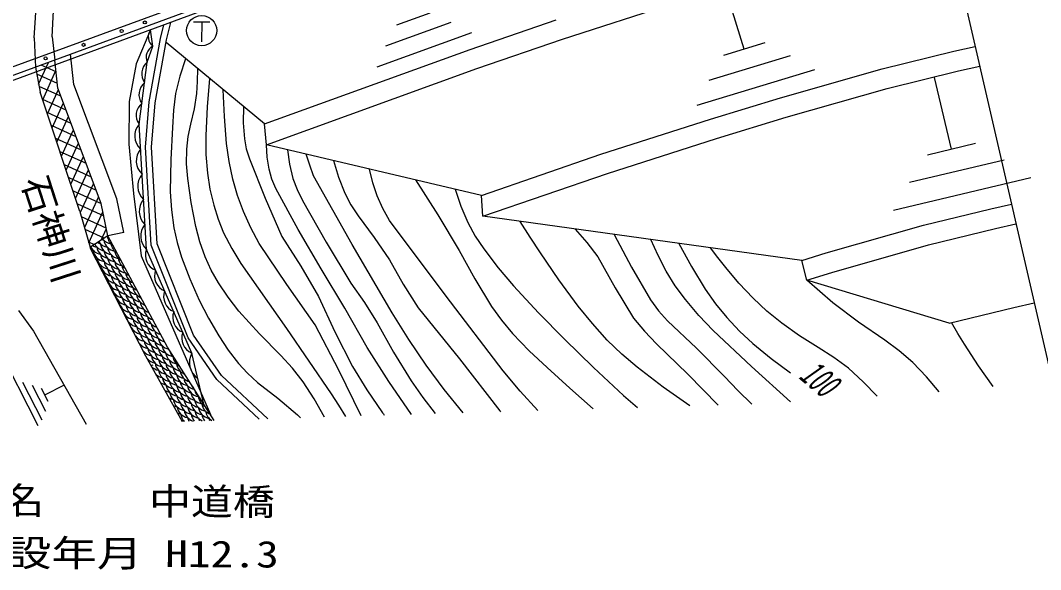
# Model space of a CAD drawing. Units: millimetres, scale not verified. Extents: x 40000 to 680000, y 20000 to 380000.
# Drawn here: x 485420 to 535822, y 259795 to 286938 of the extents above; entities that cross this region are included whole.
import ezdxf
from ezdxf.enums import TextEntityAlignment as Align

# ---------------------------------------------------------------- set-up
doc = ezdxf.new("R2010")
doc.units = ezdxf.units.MM
doc.header["$LTSCALE"] = 1000
for name, color, linetype, lineweight in [('M-BGD', 7, 'Continuous', 25), ('M-BMK-OTRS', 5, 'Continuous', 25), ('M-STR-HTXT', 7, 'Continuous', 13)]:
    doc.layers.add(name, color=color, linetype=linetype, lineweight=lineweight)
doc.styles.add('ＭＳ ゴシック', font='')
doc.styles.get('ＭＳ ゴシック').set_extended_font_data('MS Gothic')

# ---------------------------------------------------------------- blocks, each defined once
blk = doc.blocks.new('BUHIN109')
at = {"color": 7, "linetype": 'Continuous', "lineweight": 25}
for p, q in [((231, 539), (551, -193)), ((392, 171), (-502, -220))]:
    blk.add_line(p, q, dxfattribs=at)
blk.add_circle((0, 0), 746, dxfattribs=at)

msp = doc.modelspace()

# ---------------------------------------------------------------- linework, layer by layer
at = {"layer": 'M-BGD'}
for p, q in [((486096, 286077), (486258, 288563)), ((486994, 286119), (487108, 288402)), ((521170, 285514), (520247, 288549)), ((494240, 288021), (476280, 281421)), ((494378, 287645), (476418, 281045)), ((494448, 287425), (476496, 280832)), ((505641, 287300), (503996, 286704)), ((512208, 286016), (517711, 287787)), ((492638, 285974), (492848, 286837)), ((503477, 285678), (506708, 286849)), ((507639, 285502), (511892, 286965)), ((491848, 286470), (491139, 284798)), ((491958, 285658), (491848, 286470)), ((492344, 286036), (492509, 286713)), ((507711, 286322), (503033, 284627)), ((486096, 286077), (486165, 284627)), ((486994, 286119), (487119, 284978)), ((491778, 282908), (492344, 286036)), ((492076, 282869), (492638, 285974)), ((497478, 281819), (492613, 285838)), ((507972, 284559), (512208, 286016)), ((522191, 285824), (520149, 285203)), ((491689, 284876), (491958, 285658)), ((497478, 281819), (507639, 285502)), ((527990, 284546), (531542, 285412)), ((531542, 285412), (532590, 285656)), ((486322, 283788), (486812, 284865)), ((487271, 283591), (487119, 284978)), ((488055, 283778), (487893, 285262)), ((491139, 284798), (490791, 282936)), ((491283, 281813), (491689, 284876)), ((519451, 283987), (523463, 285207)), ((486165, 284627), (486397, 283388)), ((487246, 283817), (486230, 284279)), ((487183, 284395), (486445, 284730)), ((486521, 283018), (487176, 284457)), ((497575, 280791), (507972, 284559)), ((524650, 284500), (518843, 282734)), ((522967, 283118), (527990, 284546)), ((528245, 283579), (531769, 284438)), ((531769, 284438), (532814, 284681)), ((490177, 278114), (488055, 283778)), ((531419, 280566), (530577, 284108)), ((487422, 283187), (486343, 283678)), ((488363, 277496), (486397, 283388)), ((486753, 282321), (487298, 283518)), ((489407, 277890), (487271, 283591)), ((523250, 282159), (528245, 283579)), ((486509, 283053), (487670, 282525)), ((486986, 281624), (487546, 282856)), ((490791, 282936), (490782, 280824)), ((491597, 280678), (491778, 282908)), ((491898, 280675), (492076, 282869)), ((519506, 282062), (522967, 283118)), ((486725, 282406), (487918, 281863)), ((486941, 281758), (488166, 281201)), ((487218, 280928), (487794, 282194)), ((491647, 275616), (491283, 281813)), ((497575, 280791), (497478, 281819)), ((514103, 280323), (519506, 282062)), ((519805, 281108), (523250, 282159)), ((487451, 280231), (488042, 281532)), ((487157, 281110), (488414, 280539)), ((487683, 279534), (488290, 280870)), ((490782, 280824), (491004, 278385)), ((508192, 278289), (497575, 280791)), ((514419, 279374), (519805, 281108)), ((532611, 280850), (530228, 280283)), ((487373, 280463), (488663, 279876)), ((491886, 275834), (491597, 280678)), ((492182, 275900), (491898, 280675)), ((508192, 278289), (514103, 280323)), ((487589, 279815), (488911, 279214)), ((487915, 278837), (488538, 280207)), ((529342, 278939), (534024, 280053)), ((488148, 278141), (488787, 279545)), ((508262, 277256), (514419, 279374)), ((487805, 279168), (489159, 278552)), ((489035, 278883), (488378, 277441)), ((535334, 279159), (528558, 277547)), ((488021, 278520), (489407, 277890)), ((489283, 278221), (488589, 276695)), ((491004, 278385), (491385, 275307)), ((508262, 277256), (508192, 278289)), ((488237, 277873), (489535, 277282)), ((489745, 276287), (489407, 277890)), ((490528, 276452), (490177, 278114)), ((533359, 277621), (534382, 277859)), ((488363, 277496), (488861, 275730)), ((489663, 276675), (488437, 277232)), ((488799, 275950), (489494, 277478)), ((524033, 275079), (508262, 277256)), ((530031, 276810), (533359, 277621)), ((525229, 275444), (530031, 276810)), ((533586, 276647), (534606, 276884)), ((489562, 276171), (488615, 276602)), ((489745, 276287), (488848, 275722)), ((489404, 276072), (489668, 276653)), ((490528, 276452), (489745, 276287)), ((492683, 270791), (489745, 276287)), ((530286, 275843), (533586, 276647)), ((489082, 275841), (488793, 275972)), ((488848, 275722), (491593, 270367)), ((493712, 271247), (491886, 275834)), ((493979, 271389), (492182, 275900)), ((525512, 274485), (530286, 275843)), ((491385, 275307), (494808, 267466)), ((493889, 270498), (491647, 275616)), ((524033, 275079), (525229, 275444)), ((524266, 274105), (524033, 275079)), ((524266, 274105), (525512, 274485)), ((531307, 271974), (524266, 274105)), ((486296, 266905), (483268, 272790)), ((531307, 271974), (534494, 272751)), ((534494, 272751), (535502, 272986)), ((485325, 272598), (486065, 271572)), ((486065, 271572), (488677, 266977)), ((495120, 269188), (493712, 271247)), ((495349, 269385), (493979, 271389)), ((494997, 267170), (492683, 270791)), ((491593, 270367), (493416, 267121)), ((494484, 267973), (493889, 270498)), ((497220, 267237), (495120, 269188)), ((497647, 267250), (495349, 269385)), ((486494, 267185), (485538, 269043)), ((486000, 268914), (486660, 267630)), ((486791, 268099), (486455, 268753)), ((486623, 268426), (487594, 268926))]:
    msp.add_line(p, q, dxfattribs=at)
for points in [[(493580, 285040), (493304, 284190), (493085, 283320), (492977, 282494), (492927, 281647), (492847, 280060), (492827, 278471), (492886, 277582), (493007, 276691), (493161, 275958), (493377, 275232), (493783, 274167), (494248, 273115), (494705, 272215), (495215, 271341), (495678, 270645), (496188, 269987), (496642, 269496), (497137, 269049), (498142, 268272), (499104, 267451), (499182, 267375), (499260, 267299)], [(500439, 267335), (499937, 268227), (499387, 269081), (498858, 269751), (498280, 270384), (497232, 271453), (496218, 272574), (495687, 273255), (495208, 273969), (494851, 274602), (494548, 275260), (494290, 275991), (494085, 276754), (493856, 277932), (493685, 279128), (493631, 279850), (493638, 280577), (493707, 281199), (493837, 281813), (494017, 282562), (494136, 283318), (494172, 283924), (494182, 284542)], [(500439, 267335), (499937, 268227), (499387, 269081), (498858, 269751), (498280, 270384), (497232, 271453), (496218, 272574), (495687, 273255), (495208, 273969), (494851, 274602), (494548, 275260), (494290, 275991), (494085, 276754), (493856, 277932), (493685, 279128), (493631, 279850), (493638, 280577), (493707, 281199), (493837, 281813), (494017, 282562), (494136, 283318), (494172, 283924), (494182, 284542)], [(494766, 284060), (494641, 282663), (494575, 281246), (494589, 280315), (494664, 279386), (494786, 278592), (494968, 277800), (495184, 277113), (495459, 276439), (495859, 275668), (496313, 274925), (498571, 271717), (500781, 268475), (501129, 267926), (501480, 267367)], [(502261, 267391), (501149, 269656), (499984, 271891), (498580, 273881), (497220, 275913), (496804, 276688), (496438, 277498), (496148, 278286), (495915, 279095), (495728, 279968), (495599, 280860), (495499, 282185), (495431, 283510)], [(496435, 282681), (496430, 281873), (496485, 281078), (496580, 280585), (496737, 280094), (497515, 278158), (498341, 276265), (499273, 274797), (500153, 273299), (500960, 271548), (501820, 269825), (502540, 268673), (503312, 267549), (503353, 267491), (503399, 267426)], [(504736, 267466), (503617, 269099), (502550, 270764), (501445, 272719), (500281, 274654), (499144, 276610), (498045, 278622), (497845, 279098), (497703, 279591), (497617, 280180), (497575, 280791)], [(498615, 280546), (498719, 279832), (498883, 279128), (499094, 278575), (499362, 278042), (500533, 275970), (501746, 273947), (502421, 272993), (503050, 271998), (503857, 270548), (504720, 269121), (505300, 268308), (505911, 267502)], [(507297, 267544), (506362, 268694), (505464, 269895), (504603, 271169), (503791, 272477), (501817, 275857), (499901, 279256), (499715, 279784), (499538, 280328)], [(500882, 280012), (501137, 279187), (501446, 278392), (501746, 277824), (502105, 277276), (502904, 276209), (503652, 275107), (504332, 273907), (505066, 272735), (507108, 270211), (509102, 267648), (509120, 267624), (509138, 267600)], [(510990, 267657), (510115, 268610), (509275, 269615), (506452, 273302), (503657, 277052), (503322, 277643), (503039, 278267), (502827, 278916), (502665, 279592)], [(504944, 279055), (506045, 277329), (507096, 275570), (507870, 274167), (508692, 272801), (509188, 272118), (509739, 271462), (510563, 270603), (511440, 269776), (512572, 268757), (513710, 267740)], [(506894, 278595), (507182, 277757), (507526, 276943), (507892, 276278), (508311, 275642), (509018, 274714), (509775, 273819), (511013, 272486), (512302, 271187), (513734, 269777), (515213, 268406), (515559, 268106), (515915, 267807)], [(518489, 267885), (517168, 268818), (515887, 269796), (515130, 270446), (514415, 271139), (513678, 271952), (512978, 272814), (512024, 274112), (511120, 275443), (510611, 276221), (510107, 277001)], [(512820, 276627), (513405, 275957), (513947, 275245), (514801, 273718), (515703, 272229), (516247, 271581), (516846, 270960), (518398, 269456), (519899, 267928)], [(514747, 276361), (515618, 274737), (516547, 273135), (516945, 272590), (517390, 272082), (518815, 270733), (520202, 269336), (520870, 268649), (521557, 267978)], [(523470, 268091), (521535, 269828), (519643, 271608), (518935, 272358), (518271, 273149), (517775, 273827), (517324, 274546), (516925, 275313), (516562, 276110)], [(517947, 275919), (518576, 274768), (519255, 273650), (519765, 272933), (520323, 272251), (520947, 271587), (521613, 270966), (522518, 270228), (523461, 269520)], [(527755, 268374), (527064, 269083), (526335, 269744), (525607, 270279), (524833, 270774), (523915, 271347), (523031, 271971), (522302, 272568), (521614, 273211), (520919, 273946), (520265, 274726), (519883, 275213), (519506, 275704)], [(530811, 268577), (530177, 269326), (529502, 270031), (528838, 270602), (528126, 271134), (526829, 272031), (525563, 272980), (524909, 273535), (524266, 274105)], [(533481, 268838), (532752, 269865), (532062, 270942), (531738, 271470), (531418, 272001)]]:
    msp.add_lwpolyline(points, dxfattribs=at)
for centre in [(491568, 286837), (490420, 286415), (488540, 285730), (486663, 285062)]:
    msp.add_circle(centre, 75, dxfattribs=at)
for centre, radius, start, end in [((492330, 286122), 594, 144.1147, 231.3203), ((492234, 285126), 599, 117.3969, 204.6026), ((492158, 284295), 747, 128.8356, 216.0412), ((492022, 283273), 747, 128.8356, 216.0412), ((491887, 282252), 747, 128.8356, 216.0412), ((491970, 281231), 900, 139.7636, 226.9693), ((492043, 279992), 900, 139.7636, 226.9693), ((492116, 278752), 900, 139.7636, 226.9693), ((492189, 277513), 900, 139.7636, 226.9693), ((492262, 276274), 900, 139.7636, 226.9693), ((490185, 276714), 660, 223.3192, 234.726), ((490365, 276356), 660, 188.9449, 236.6612), ((489487, 276032), 660, 205.3707, 259.7813), ((489307, 276390), 660, 241.3166, 259.7813), ((489662, 276202), 660, 209.8519, 259.7813), ((489842, 275844), 660, 188.9449, 259.7813), ((489482, 276561), 660, 246.5693, 259.7813), ((489836, 276373), 660, 214.3187, 259.7813), ((490016, 276014), 660, 188.9449, 259.7813), ((489656, 276732), 660, 252.1754, 259.7813), ((490011, 276544), 660, 218.7985, 259.7813), ((490191, 276185), 660, 188.9449, 259.7813), ((490371, 275826), 660, 188.9449, 259.7813), ((490545, 275997), 660, 188.9449, 238.483), ((489133, 276220), 660, 250.405, 259.7813), ((489667, 275673), 660, 188.9449, 259.7813), ((489313, 275861), 660, 250.9991, 259.7813), ((489847, 275314), 660, 188.9449, 259.7813), ((490022, 275485), 660, 188.9449, 259.7813), ((490196, 275656), 660, 188.9449, 259.7813), ((490376, 275297), 660, 188.9449, 259.7813), ((490551, 275468), 660, 188.9449, 259.7813), ((490725, 275639), 660, 188.9449, 240.2109), ((492409, 275339), 810, 160.0544, 247.2601), ((489493, 275502), 660, 251.5869, 259.7813), ((490027, 274956), 660, 188.9449, 259.7813), ((490202, 275127), 660, 188.9449, 259.7813), ((490556, 274939), 660, 188.9449, 259.7813), ((490731, 275109), 660, 188.9449, 259.7813), ((490905, 275280), 660, 188.9449, 241.8593), ((491085, 274921), 660, 188.9449, 243.4395), ((489673, 275144), 660, 252.1685, 259.7813), ((490207, 274597), 660, 188.9449, 259.7813), ((490382, 274768), 660, 188.9449, 259.7813), ((490562, 274409), 660, 188.9449, 259.7813), ((490736, 274580), 660, 188.9449, 259.7813), ((490911, 274751), 660, 188.9449, 259.7813), ((491091, 274392), 660, 188.9449, 259.7813), ((491265, 274563), 660, 188.9449, 244.9605), ((492857, 274316), 810, 160.0544, 247.2601), ((489853, 274785), 660, 252.7442, 259.7813), ((490387, 274239), 660, 188.9449, 259.7813), ((490033, 274427), 660, 253.3143, 259.7813), ((490567, 273880), 660, 188.9449, 259.7813), ((490742, 274051), 660, 188.9449, 259.7813), ((490916, 274221), 660, 188.9449, 259.7813), ((491096, 273863), 660, 188.9449, 259.7813), ((491271, 274033), 660, 188.9449, 259.7813), ((491445, 274204), 660, 188.9449, 246.4294), ((491625, 273846), 660, 188.9449, 247.8521), ((490213, 274068), 660, 253.879, 259.7813), ((490747, 273521), 660, 188.9449, 259.7813), ((490922, 273692), 660, 188.9449, 259.7813), ((491102, 273334), 660, 188.9449, 259.7813), ((491276, 273504), 660, 188.9449, 259.7813), ((491451, 273675), 660, 188.9449, 259.7813), ((491631, 273316), 660, 188.9449, 259.7813), ((491805, 273487), 660, 188.9449, 249.2334), ((493306, 273292), 810, 160.0544, 247.2601), ((490393, 273709), 660, 254.4385, 259.7813), ((490927, 273163), 660, 188.9449, 259.7813), ((490573, 273351), 660, 254.9929, 259.7813), ((491107, 272804), 660, 188.9449, 259.7813), ((491282, 272975), 660, 188.9449, 259.7813), ((491456, 273146), 660, 188.9449, 259.7813), ((491636, 272787), 660, 188.9449, 259.7813), ((491811, 272958), 660, 188.9449, 259.7813), ((491985, 273128), 660, 188.9449, 250.5776), ((491287, 272446), 660, 188.9449, 259.7813), ((491462, 272616), 660, 188.9449, 259.7813), ((491816, 272428), 660, 188.9449, 259.7813), ((491991, 272599), 660, 188.9449, 259.7813), ((492165, 272770), 660, 188.9449, 251.8882), ((492345, 272411), 660, 188.9449, 253.1681), ((493754, 272269), 810, 160.0544, 247.2601), ((491467, 272087), 660, 188.9449, 204.5221), ((491467, 272087), 660, 210.1275, 259.7813), ((491642, 272258), 660, 188.9449, 259.7813), ((491822, 271899), 660, 188.9449, 259.7813), ((491996, 272070), 660, 188.9449, 259.7813), ((492171, 272240), 660, 188.9449, 259.7813), ((492351, 271882), 660, 188.9449, 259.7813), ((492525, 272053), 660, 188.9449, 254.4202), ((491647, 271728), 660, 188.9449, 199.9296), ((491647, 271728), 660, 214.7199, 259.7813), ((491827, 271370), 660, 188.9449, 197.2434), ((492002, 271540), 660, 188.9449, 259.7813), ((492176, 271711), 660, 188.9449, 259.7813), ((492356, 271353), 660, 188.9449, 259.7813), ((492531, 271523), 660, 188.9449, 259.7813), ((492705, 271694), 660, 188.9449, 255.6466), ((492885, 271335), 660, 188.9449, 257.9088), ((494202, 271245), 810, 160.0544, 247.2601), ((491827, 271370), 660, 217.4061, 259.7813), ((492007, 271011), 660, 188.9449, 195.1309), ((492182, 271182), 660, 188.9449, 259.7813), ((492362, 270823), 660, 188.9449, 259.7813), ((492536, 270994), 660, 188.9449, 259.7813), ((492711, 271165), 660, 188.9449, 259.7813), ((492891, 270806), 660, 188.9449, 259.7813), ((493065, 270977), 660, 188.9449, 259.7813), ((492007, 271011), 660, 219.5187, 259.7813), ((492187, 270653), 660, 188.9449, 193.3297), ((492187, 270653), 660, 221.3198, 259.7813), ((492542, 270465), 660, 188.9449, 259.7813), ((492716, 270635), 660, 188.9449, 259.7813), ((492896, 270277), 660, 188.9449, 259.7813), ((493071, 270447), 660, 188.9449, 259.7813), ((493245, 270618), 660, 188.9449, 259.7813), ((493425, 270259), 660, 188.9449, 259.7813), ((493420, 270789), 660, 192.5855, 232.5806), ((493600, 270430), 660, 188.9449, 241.3166), ((494735, 270031), 966, 151.0849, 235.4233), ((491772, 270514), 632, 278.1561, 289.4903), ((492367, 270294), 660, 223.535, 259.7813), ((492722, 270106), 660, 188.9449, 259.7813), ((493076, 269918), 660, 188.9449, 259.7813), ((493251, 270089), 660, 188.9449, 259.7813), ((493605, 269901), 660, 188.9449, 259.7813), ((493780, 270072), 660, 188.9449, 248.0923), ((492547, 269935), 660, 229.0887, 259.7813), ((492902, 269747), 660, 188.9449, 259.7813), ((493082, 269389), 660, 188.9449, 259.7813), ((493256, 269560), 660, 188.9449, 259.7813), ((493431, 269730), 660, 188.9449, 259.7813), ((493611, 269372), 660, 188.9449, 259.7813), ((493785, 269542), 660, 188.9449, 259.7813), ((493960, 269713), 660, 188.9449, 253.8904), ((494140, 269354), 660, 188.9449, 259.0844), ((492727, 269577), 660, 233.4317, 259.7813), ((492907, 269218), 660, 237.1377, 259.7813), ((493262, 269030), 660, 188.9449, 259.7813), ((493436, 269201), 660, 188.9449, 259.7813), ((493616, 268842), 660, 188.9449, 259.7813), ((493791, 269013), 660, 188.9449, 259.7813), ((493965, 269184), 660, 188.9449, 259.7813), ((494145, 268825), 660, 188.9449, 259.7813), ((494320, 268996), 660, 188.9449, 259.7813), ((494494, 269166), 660, 203.6285, 221.5377), ((494674, 268808), 660, 190.2468, 234.9193), ((493087, 268860), 660, 240.4361, 259.7813), ((493442, 268672), 660, 188.9449, 259.7813), ((493622, 268313), 660, 188.9449, 259.7813), ((493796, 268484), 660, 188.9449, 259.7813), ((493971, 268654), 660, 188.9449, 259.7813), ((494151, 268296), 660, 188.9449, 259.7813), ((494325, 268466), 660, 188.9449, 259.7813), ((494500, 268637), 660, 188.9449, 259.7813), ((494680, 268279), 660, 188.9449, 259.7813), ((494854, 268449), 660, 188.9449, 243.0268), ((493267, 268501), 660, 243.4458, 259.7813), ((493802, 267954), 660, 188.9449, 259.7813), ((493976, 268125), 660, 188.9449, 259.7813), ((494156, 267766), 660, 188.9449, 252.3618), ((494331, 267937), 660, 188.9449, 259.7813), ((494505, 268108), 660, 188.9449, 259.7813), ((494685, 267749), 660, 188.9449, 244.9701), ((494860, 267920), 660, 188.9449, 259.7813), ((495034, 268091), 660, 188.9449, 249.5213), ((493447, 268142), 660, 246.2382, 259.7813), ((493982, 267596), 660, 188.9449, 225.5911), ((493627, 267784), 660, 248.86, 259.7813), ((494162, 267237), 660, 188.9449, 189.8465), ((494336, 267408), 660, 188.9449, 204.7963), ((494511, 267579), 660, 188.9449, 221.6972), ((494865, 267391), 660, 188.9449, 201.684), ((495040, 267561), 660, 188.9449, 218.0165), ((495214, 267732), 660, 188.9449, 239.1228), ((495394, 267373), 660, 188.9449, 198.6296)]:
    msp.add_arc(centre, radius, start, end, dxfattribs=at)
at = {"layer": 'M-BMK-OTRS'}
msp.add_line((528242, 304571), (537912, 262498), dxfattribs=at)

# ---------------------------------------------------------------- block references
at = {"layer": 'M-BGD', "rotation": 66.05554}
msp.add_blockref('BUHIN109', (494373, 286434), dxfattribs=at)

# ---------------------------------------------------------------- texts
at = {"layer": 'M-BGD', "style": 'ＭＳ ゴシック'}
msp.add_text('石神川', height=1320, rotation=287.899, dxfattribs=at).set_placement((485093, 278867), align=Align.BOTTOM_LEFT)
at = {"layer": 'M-BGD', "style": 'ＭＳ ゴシック', "oblique": 15, "width": 0.6}
msp.add_text('100', height=1320, rotation=320.299, dxfattribs=at).set_placement((523566, 268980), align=Align.BOTTOM_LEFT)
at = {"layer": 'M-STR-HTXT', "style": 'ＭＳ ゴシック'}
for s, width, p in [('橋名 \u3000\u3000中道橋 ', 1.15, (482457, 262168)), ('架設年月 H12.3', 1.25, (482443, 259581))]:
    msp.add_text(s, height=1320, rotation=359.699, dxfattribs=dict(at, width=width)).set_placement(p, align=Align.BOTTOM_LEFT)

doc.saveas('drawing.dxf')
